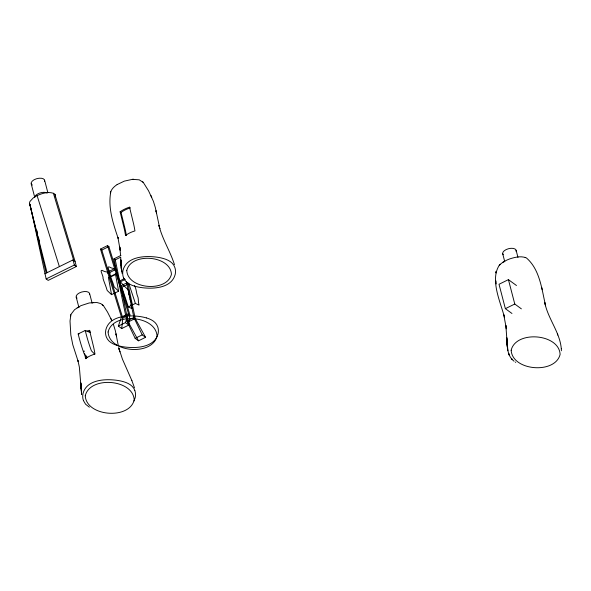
<?xml version="1.0" encoding="UTF-8"?>
<svg xmlns="http://www.w3.org/2000/svg" width="591" height="591" viewBox="0 0 591 591"><rect width="100%" height="100%" fill="white"/><g stroke="black" fill="none" stroke-linecap="round" stroke-linejoin="round"><path stroke-width="0.89" d="M561.391 350.781C560.992 333.405 548.005 319.339 544.762 302.533L545.604 305.761C541.74 289.317 539.93 269.511 526.337 257.868C521.018 255.733 515.042 257.188 509.804 258.88C505.911 260.284 502.136 262.315 499.247 265.329C490.109 279.373 499.964 300.952 503.975 315.498M121.724 328.552L122.795 318.047L101.822 250.059L100.477 249.077L107.532 245.597L108.877 246.58L129.85 314.575L128.779 325.08L121.724 328.552L118.363 326.099L121.451 317.064L100.477 249.077M111.788 320.485L107.496 312.026L103.499 305.776L100.795 303.611L96.813 302.474L89.197 302.969L80.886 305.665L74.562 309.684L70.942 314.39L70.019 321.024L70.824 334.905L72.804 344.797L78.182 361.493L77.946 360.584L79.349 367.077L81.661 394.456L80.871 382.968L81.152 388.671M117.262 184.488C114.654 186.18 112.216 188.359 110.923 191.233C107.628 207.182 113.095 223.346 118.163 238.336L117.927 237.427L120.172 250.215L119.818 247.008L120.557 255.334M70.809 314.737L70.418 316.008M110.79 191.58L110.399 192.851M118.363 326.099L125.418 322.627L128.506 313.592L107.532 245.597M133.965 400.979L135.147 397.846A47.029 23.588 -14.6 0 0 134.8 390.481M499.247 265.329L500.304 264.295M502.645 262.47L503.85 261.695M117.136 184.569L124.324 181.127L132.421 179.346L139.24 179.827L143.295 182.427L148.54 190.782L153.394 201.287L155.337 207.589L159.836 228.732L158.942 225.393L159.238 226.516M77.155 307.726L77.783 307.327M90.342 332.282L89.108 331.95A37.366 12.263 63.8 0 1 88.066 331.529L85.333 330.421L78.175 333.922C79.755 340.468 81.721 347.161 84.166 353.78A1.485 0.488 63.8 0 0 84.461 354.386L87.638 357.629M85.23 330.45C86.811 336.996 88.776 343.689 91.221 350.308A1.485 0.488 63.8 0 0 91.516 350.914L94.693 354.157M44.813 273.803L73.033 259.907L75.05 261.377L76.379 266.497L48.167 280.4L46.15 278.922L30.097 204.745A8.924 4.477 -14.6 0 0 30.422 205.092M73.04 260.72L73.705 260.395L53.397 193.272C47.989 191.462 42.094 193.368 37.1 195.614A16.947 8.496 -14.6 0 0 33.118 198.051L30.082 201.324A10.224 5.127 -14.6 0 0 30.052 204.759M101.822 250.059L108.877 246.58M46.15 278.922L74.363 265.027L76.379 266.497M124.361 278.634L119.663 280.954L123.253 285.01A37.366 12.263 63.8 0 0 124.516 286.273L127.457 289.125L128.786 291.245L128.72 294.148L130.375 297.746L130.079 299.378L131.771 303.434L130.921 304.69L131.97 308.192A1.485 0.488 63.8 0 1 131.919 308.546L128.343 306.936L121.849 287.248L120.675 285.918L127.73 282.446L135.221 318.49L145.571 337.335L138.516 340.808L135.162 338.355L126.829 320.987L113.915 258.88L120.97 255.408M113.915 258.88L115.26 259.863L120.741 257.159M107.569 272.126L114.624 268.654L115.023 269.88L107.968 273.36L107.569 272.126L104.903 271.616A37.366 12.263 63.8 0 1 103.861 271.195C97.796 267.657 103.728 275.613 103.033 278.427C104.112 282.372 105.937 285.904 107.008 289.974A1.485 0.488 63.8 0 0 107.303 290.58L111.536 294.673L118.592 291.2L115.467 273.965L108.412 277.445L111.536 294.673M125.351 279.344L119.87 282.04L119.663 280.954M121.849 287.248L128.897 283.776L135.391 303.464L138.974 305.074A1.485 0.488 63.8 0 0 139.018 304.712C137.74 301.174 139.062 298.75 137.186 295.212C136.307 292.36 136.233 288.423 134.512 285.652M128.343 306.936L135.391 303.464M121.451 317.064L128.506 313.592M122.795 318.047L129.85 314.575M126.829 320.987L133.884 317.515L126.393 281.508M138.516 340.808L128.173 321.969L135.221 318.49M135.162 338.355L142.217 334.883L145.571 337.335M516.482 285.519L508.423 279.639L499.018 284.271L505.371 308.665L511.961 313.481M505.371 308.665L514.776 304.033L521.373 308.849M78.175 333.922L79.024 334.026M133.684 179.258L132.421 179.346M93.703 302.415L92.44 302.503M114.624 268.654L111.958 268.144A37.366 12.263 63.8 0 1 110.916 267.723C104.851 264.177 110.776 272.133 110.089 274.955C111.167 278.9 112.992 282.432 114.063 286.502A1.485 0.488 63.8 0 0 114.359 287.108L118.592 291.2M115.467 273.965L116.331 274.128L109.276 277.6L108.412 277.445M146.42 317.914C151.067 319.221 155.987 321.829 157.664 326.668A47.029 23.588 -14.6 0 1 157.996 334.041C154.709 346.053 140.015 348.047 129.444 347.427A47.147 23.64 -14.6 0 1 117.528 345.513C112.874 344.228 107.954 341.605 106.269 336.767A47.029 23.588 -14.6 0 1 105.944 329.401C109.224 317.382 123.925 315.395 134.497 316.015A47.147 23.64 -14.6 0 1 146.413 317.921M525.185 257.425L525.429 257.513M89.381 407.192L85.584 404.214L83.427 400.572M515.308 362.091L515.744 362.357M129.525 207.16A20.36 10.21 -14.6 0 0 120.099 211.8L121.044 212.479L125.203 229.419A101.578 33.347 63.8 0 1 125.957 233.157L126.371 235.462M125.418 322.627L128.779 325.08M514.074 361.227C506.893 355.819 507.13 345.787 506.797 337.697L507.898 350.736M143.295 182.427L142.438 181.6M103.314 305.584L102.457 304.757M133.884 317.515L142.217 334.883M151.769 197.328L150.89 195.451M110.909 318.608L111.337 319.532M131.874 380.589L134.497 387.859M131.896 380.648L122.463 359.225L118.961 348.55L119.855 351.889L119.545 350.744M557.379 334.055L557.793 335.06M123.408 277.415C125.085 282.254 130.005 284.869 134.652 286.17A47.147 23.64 -14.6 0 0 146.583 288.068C157.154 288.696 171.848 286.701 175.128 274.689A47.029 23.588 -14.6 0 0 174.781 267.324C173.141 262.47 168.184 259.87 163.552 258.562A47.147 23.64 -14.6 0 0 151.628 256.664C141.057 256.036 126.363 258.031 123.083 270.05A47.029 23.588 -14.6 0 0 123.423 277.415M134.822 390.474C133.138 385.635 128.217 383.027 123.571 381.72A47.147 23.64 -14.6 0 0 111.647 379.821C101.076 379.193 86.382 381.188 83.102 393.207A47.029 23.588 -14.6 0 0 83.442 400.572M113.413 324.444L115.356 330.746L118.23 345.247M37.1 195.614L59.322 266.467M174.478 264.702C170.504 251.943 163.131 240.493 159.526 227.594M75.05 261.377L54.852 194.336A8.924 4.477 -14.6 0 0 53.397 193.272M129.532 207.175L133.729 224.447A103.573 34.005 63.8 0 1 134.489 228.244L134.955 230.889A17.856 8.954 -14.6 0 0 125.514 235.514M120.121 211.807L124.324 229.079A103.573 34.005 63.8 0 1 125.085 232.884L125.551 235.521M504.5 317.507L503.739 314.589L505.992 326.779L505.874 325.685L507.566 348.823M516.12 250.281L517.96 257.351M502.719 253.857L504.788 261.813M508.423 279.639L514.776 304.033M89.603 293.513L92.137 303.235M73.033 259.907L74.363 265.027M76.202 297.088L78.965 307.697M44.606 180.189L47.827 192.563M31.197 183.764L34.655 197.032M29.616 203.769L47.021 272.532M118.732 347.508L119.256 349.673M29.89 204.442L46.157 272.968M37.041 230.741L37.625 233.415M38.408 236.976L39.582 242.325M84.07 350.936L84.21 351.586M115.26 259.863L128.173 321.969M156.275 212.006L156.017 210.736L156.467 212.982M116.294 335.156L116.035 333.893L116.493 336.139M541.814 287.64L542.235 289.767M121.997 273.264L120.852 259.811L121.414 269.311L121.118 265.647M86.36 358.427L85.976 356.307A101.578 33.347 63.8 0 0 85.865 355.701M85.569 358.678L85.104 356.033A103.573 34.005 63.8 0 0 84.609 353.521M505.874 325.685L506.214 328.825M121.244 267.457L121.643 271.299L121.022 263.778M81.447 392.557L81.041 386.935M507.351 346.932L507.056 343.282L507.174 345.078M496.034 280.969L496.211 283.953M120.682 257.358L121.133 265.514M506.871 339.544L506.96 341.214M120.933 261.754L121.015 263.409M80.952 384.911L81.033 386.566M561.435 348.417L561.435 348.749M121.015 212.472A18.801 9.434 -14.6 0 1 130.441 207.825M34.832 197.202A6.937 3.48 -14.6 0 1 39.752 193.043A6.937 3.48 -14.6 0 1 47.14 193.021M32.35 185.079A6.937 3.48 -14.6 0 1 36.406 178.785A6.937 3.48 -14.6 0 1 44.584 181.274M55 194.284A11.059 5.548 -14.6 0 1 55.236 196.877M77.022 298.196A6.937 3.48 -14.6 0 1 81.706 292.02A6.937 3.48 -14.6 0 1 89.581 294.599M85.532 358.671A17.856 8.954 -14.6 0 1 94.966 354.024L94.508 351.401A103.573 34.005 63.8 0 0 93.747 347.597L89.551 330.332A20.36 10.21 -14.6 0 0 86.929 331.263M88.148 331.78A18.801 9.434 -14.6 0 1 90.12 331.086M503.266 254.728A6.937 3.48 -14.6 0 1 508.519 248.708A6.937 3.48 -14.6 0 1 516.098 251.367M85.252 395.793C86.367 416.559 129.444 419.987 134.209 399.908C133.093 379.134 90.009 375.713 85.252 395.793M108.094 331.987C109.209 352.753 152.293 356.181 157.051 336.102C155.935 315.328 112.859 311.908 108.094 331.987M126.762 270.493C127.782 289.45 167.098 292.567 171.442 274.246C170.43 255.29 131.113 252.165 126.762 270.493M511.163 350.234C512.271 371.008 555.355 374.428 560.12 354.349C559.005 333.575 515.921 330.155 511.163 350.234M496.152 271.38L496.012 272.828L496.152 271.38M511.651 358.885L511.348 358.523L511.969 359.269L511.651 358.885M509.346 355.243L508.666 353.551L509.346 355.243"/></g></svg>
